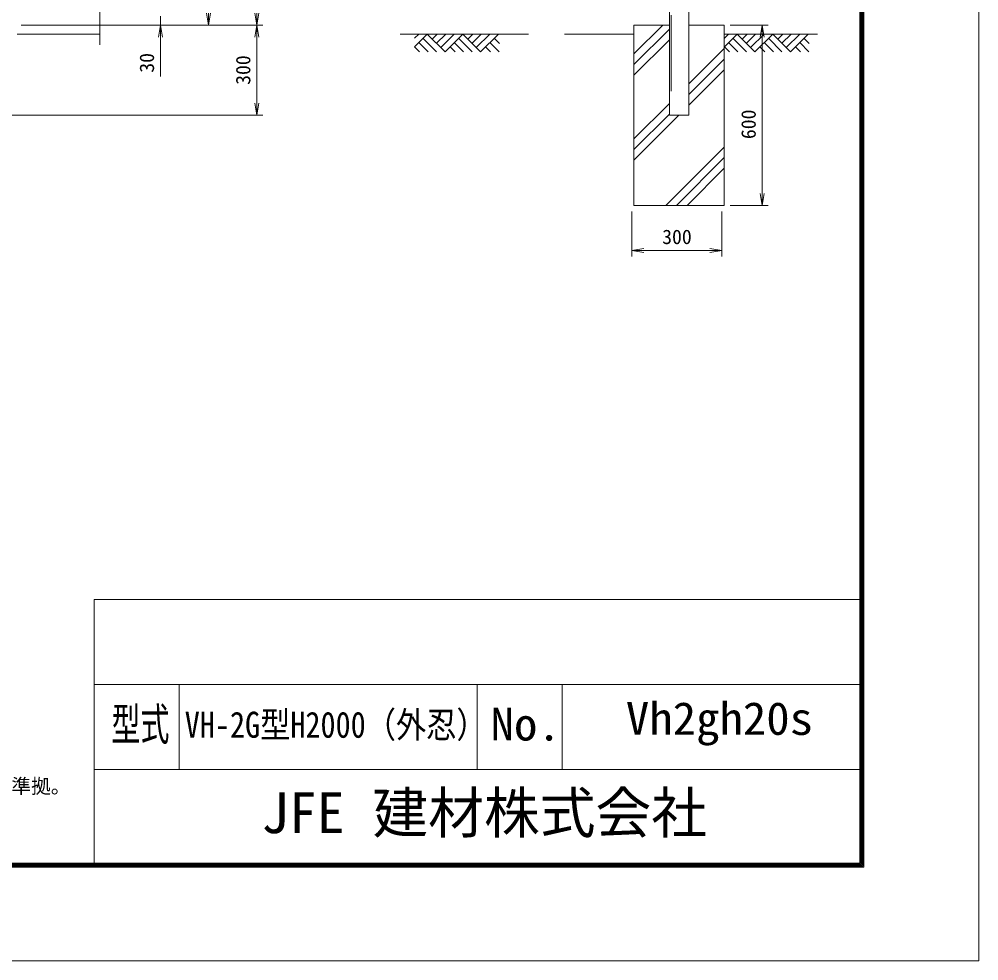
# Model space of a CAD drawing. Units: millimetres, scale not verified. Extents: x -5936 to 5936, y -4198 to 4198.
# Drawn here: x 2747 to 5936, y -4198 to -1067 of the extents above; entities that cross this region are included whole.
import ezdxf
from ezdxf.enums import TextEntityAlignment as Align

# ---------------------------------------------------------------- set-up
doc = ezdxf.new("R2010")
doc.units = ezdxf.units.MM
doc.header["$LTSCALE"] = 30
doc.linetypes.add('USER2', pattern=[12.6, 8.4, -4.2])
doc.layers.add('0-0_D-TTL-TXT', color=7, linetype='Continuous')
for name, color, linetype, lineweight in [('0-2_D-STR1', 1, 'Continuous', 9), ('0-5_D-STR4', 7, 'Continuous', 9), ('0-6_0', 7, 'Continuous', 9), ('0-7_22', 7, 'Continuous', 9), ('0-8_D-STR-DIM', 7, 'Continuous', 9), ('0-B_D-DCR-HCH', 7, 'Continuous', 9), ('0-F_D-TTL', 7, 'Continuous', 9)]:
    doc.layers.add(name, color=color, linetype=linetype, lineweight=lineweight)
doc.styles.add('ＭＳ ゴシック', font='')
doc.styles.get('ＭＳ ゴシック').set_extended_font_data('MS Gothic')

# ---------------------------------------------------------------- blocks, each defined once
blk = doc.blocks.new('G64')
at = {"layer": '0-7_22'}
for p, q in [((302439.1, 85697.5), (302863.3, 86121.8)), ((302439.1, 84849), (303711.9, 86121.8)), ((303711.9, 86121.8), (305484.3, 84349.4)), ((304711.1, 86121.8), (304211.5, 85622.2)), ((305559.6, 86121.8), (304635.7, 85197.9)), ((306408.2, 86121.8), (305060, 84773.6)), ((307256.7, 86121.8), (305484.3, 84349.4)), ((307256.7, 86121.8), (309029.1, 84349.4)), ((308256, 86121.8), (307756.3, 85622.2)), ((309104.5, 86121.8), (308180.6, 85197.9)), ((309953, 86121.8), (308604.8, 84773.7)), ((310801.5, 86121.8), (309029.1, 84349.4)), ((302863.3, 85273.3), (303787.2, 84349.4)), ((303287.6, 85697.5), (304635.7, 84349.4)), ((306408.2, 85273.3), (307332.1, 84349.4)), ((306832.4, 85697.6), (308180.6, 84349.4)), ((310876.9, 84349.4), (309953, 85273.3)), ((310901.4, 85173.4), (310377.3, 85697.5)), ((302439.1, 84849), (302938.7, 84349.4)), ((305983.9, 84849), (306483.5, 84349.4)), ((310028.3, 84349.4), (309528.7, 84849))]:
    blk.add_line(p, q, dxfattribs=at)
blk = doc.blocks.new('G65')
at = {"layer": '0-7_22'}
for p, q in [((333334.3, 85697.5), (333758.5, 86121.8)), ((333334.3, 84849), (334607.1, 86121.8)), ((334607.1, 86121.8), (336379.5, 84349.4)), ((335606.3, 86121.8), (335106.7, 85622.2)), ((336454.8, 86121.8), (335531, 85197.9)), ((337303.4, 86121.8), (335955.2, 84773.6)), ((338151.9, 86121.8), (336379.5, 84349.4)), ((338151.9, 86121.8), (339924.3, 84349.4)), ((339151.2, 86121.8), (338651.5, 85622.2)), ((339999.7, 86121.8), (339075.8, 85197.9)), ((340848.2, 86121.8), (339500.1, 84773.7)), ((341696.7, 86121.8), (339924.3, 84349.4)), ((333758.6, 85273.3), (334682.5, 84349.4)), ((334182.8, 85697.5), (335531, 84349.4)), ((337303.4, 85273.3), (338227.3, 84349.4)), ((337727.6, 85697.6), (339075.8, 84349.4)), ((341772.1, 84349.4), (340848.2, 85273.3)), ((341796.6, 85173.4), (341272.5, 85697.5)), ((333334.3, 84849), (333833.9, 84349.4)), ((336879.1, 84849), (337378.7, 84349.4)), ((340923.6, 84349.4), (340423.9, 84849))]:
    blk.add_line(p, q, dxfattribs=at)
blk = doc.blocks.new('_OPEN')
at = {"layer": '0-6_0'}
blk.add_line((-30, 5), (0, 0), dxfattribs=at)
blk.add_lwpolyline([(-30, -5), (0, 0), (-30, 0)], dxfattribs=at)

msp = doc.modelspace()

# ---------------------------------------------------------------- linework, layer by layer
at = {"layer": '0-2_D-STR1'}
for p, q in [((4972.5, 991.22), (4972.5, -1386.2)), ((4907.5, 973.8), (4907.5, -1386.2)), ((3014.48, -116.21), (3014.48, -1151.88)), ((4907.5, -1386.2), (4972.5, -1386.2))]:
    msp.add_line(p, q, dxfattribs=at)
at = {"layer": '0-2_D-STR1', "linetype": 'USER2'}
msp.add_line((4913.5, -1053.78), (4913.5, -1386.2), dxfattribs=at)
at = {"layer": '0-5_D-STR4'}
for p, q in [((2740.49, -1116.2), (3014.48, -1116.2)), ((4012.85, -1116.2), (4439.45, -1116.2)), ((4559.4, -1116.2), (4790, -1116.2)), ((4790, -1086.2), (4790, -1686.2)), ((4907.5, -1086.2), (4790, -1086.2)), ((5090, -1086.2), (4972.5, -1086.2)), ((5090, -1086.2), (5090, -1686.2)), ((5090, -1116.2), (5400.37, -1116.2)), ((5090, -1686.2), (4790, -1686.2))]:
    msp.add_line(p, q, dxfattribs=at)
at = {"layer": '0-8_D-STR-DIM'}
for p, q in [((3216.17, -1056.2), (3216.17, -1086.2)), ((2752.99, -1086.2), (3396.17, -1086.2)), ((2752.99, -1086.2), (3556.17, -1086.2)), ((2752.99, -1086.2), (3556.17, -1086.2)), ((2752.99, -1086.2), (3236.17, -1086.2)), ((5110, -1086.2), (5235.82, -1086.2)), ((3216.17, -1126.2), (3216.17, -1257.84)), ((3536.17, -1346.2), (3536.17, -1126.2)), ((5215.82, -1126.2), (5215.82, -1646.2)), ((2627.99, -1386.2), (3556.17, -1386.2)), ((5110, -1686.2), (5235.82, -1686.2)), ((4782.5, -1706.2), (4782.5, -1855.72)), ((5082.5, -1706.2), (5082.5, -1855.72)), ((4822.5, -1835.72), (5042.5, -1835.72))]:
    msp.add_line(p, q, dxfattribs=at)
at = {"layer": '0-B_D-DCR-HCH'}
for p, q in [((4790, -1181.75), (4885.56, -1086.2)), ((4790, -1217.11), (4907.5, -1099.61)), ((4790, -1252.46), (4907.5, -1134.96)), ((4972.5, -1282.1), (5090, -1164.6)), ((4972.5, -1317.45), (5090, -1199.95)), ((4972.5, -1352.81), (5090, -1235.31)), ((4790, -1464.6), (4907.5, -1347.1)), ((4790, -1499.95), (4907.5, -1382.45)), ((4790, -1535.31), (4939.11, -1386.2)), ((4895.56, -1686.2), (5090, -1491.76)), ((4930.92, -1686.2), (5090, -1527.11)), ((4966.27, -1686.2), (5090, -1562.47))]:
    msp.add_line(p, q, dxfattribs=at)
at = {"layer": '0-F_D-TTL'}
for p, q in [((2996.27, -2996.27), (2996.27, -3872.53)), ((2996.27, -2996.27), (5540.27, -2996.27)), ((2996.27, -3278.93), (5540.27, -3278.93)), ((3278.93, -3278.93), (3278.93, -3561.6)), ((4268.27, -3278.93), (4268.27, -3561.6)), ((4550.93, -3278.93), (4550.93, -3561.6)), ((2996.27, -3561.6), (5540.27, -3561.6))]:
    msp.add_line(p, q, dxfattribs=at)
at = {"layer": '0-F_D-TTL', "color": 2, "lineweight": 18}
msp.add_lwpolyline([(-5936, 4197.6), (5936, 4197.6), (5936, -4197.6), (-5936, -4197.6)], close=True, dxfattribs=at)
at = {"layer": '0-F_D-TTL'}
for points in [[(-5554.4, 3886.67), (5554.4, 3886.67), (5554.4, -3886.67), (-5554.4, -3886.67)], [(-5550.87, 3883.13), (5550.87, 3883.13), (5550.87, -3883.13), (-5550.87, -3883.13)], [(-5547.33, 3879.6), (5547.33, 3879.6), (5547.33, -3879.6), (-5547.33, -3879.6)], [(-5543.8, 3876.07), (5543.8, 3876.07), (5543.8, -3876.07), (-5543.8, -3876.07)], [(-5540.27, 3872.53), (5540.27, 3872.53), (5540.27, -3872.53), (-5540.27, -3872.53)]]:
    msp.add_lwpolyline(points, close=True, dxfattribs=at)

# ---------------------------------------------------------------- block references
at = {"layer": '0-6_0', "xscale": 0.03333333, "yscale": 0.03333333}
for name in ['G64', 'G65']:
    msp.add_blockref(name, (-6020.83, -3986.93), dxfattribs=at)
at = {"layer": '0-8_D-STR-DIM', "xscale": 1.333333, "yscale": 1.333333}
for p, rotation in [((3376.17, -1086.2), 270), ((3536.17, -1086.2), 270), ((3216.17, -1086.2), 90), ((3536.17, -1086.2), 90), ((5215.82, -1086.2), 90), ((3536.17, -1386.2), 270), ((5215.82, -1686.2), 270), ((4782.5, -1835.72), 180)]:
    msp.add_blockref('_OPEN', p, dxfattribs=dict(at, rotation=rotation))
msp.add_blockref('_OPEN', (5082.5, -1835.72), dxfattribs=at)

# ---------------------------------------------------------------- texts
at = {"layer": '0-0_D-TTL-TXT', "style": 'ＭＳ ゴシック'}
for s, height, width, p in [('型式', 108.8, 0.65, (3053.18, -3497.72)), ('Vh2gh20s', 108.9, 1.05, (4762.93, -3478.88)), ('VH-2G型H2000（外忍）', 86.66, 0.85, (3296.9, -3481.92)), ('No.', 108.9, 1.05, (4313.49, -3497.72))]:
    msp.add_text(s, height=height, dxfattribs=dict(at, width=width)).set_placement(p, align=Align.BOTTOM_LEFT)
for s, height, p in [('（設計条件）風荷重：昭和57年改正 建築基準法・同施行令に基づく風圧力に準拠。', 48.17, (453.84, -3655.3)), ('JFE 建材株式会社', 135.9, (3550.83, -3813.89))]:
    msp.add_text(s, height=height, dxfattribs=at).set_placement(p, align=Align.BOTTOM_LEFT)
at = {"layer": '0-8_D-STR-DIM', "style": 'ＭＳ ゴシック'}
for s, p in [('30', (3209.42, -1244.65)), ('300', (3529.42, -1285.07)), ('600', (5209.08, -1465.45))]:
    msp.add_text(s, height=48.17, rotation=90, dxfattribs=at).set_placement(p, align=Align.BOTTOM_LEFT)
msp.add_text('300', height=48.17, dxfattribs=at).set_placement((4883.63, -1828.97), align=Align.BOTTOM_LEFT)

doc.saveas('drawing.dxf')
